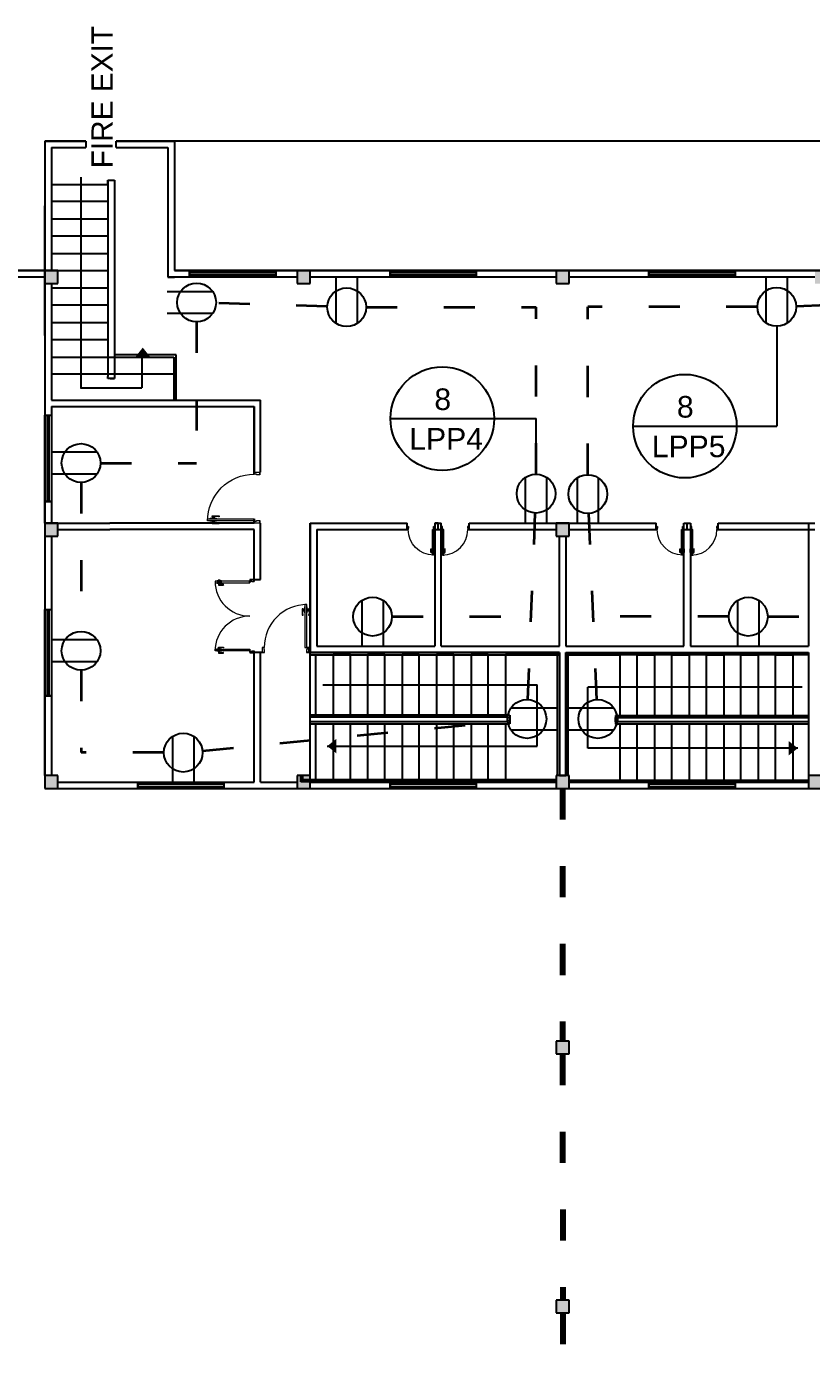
# Model space of a CAD drawing. Header units: millimetres. Extents: x 3339 to 2017737, y 4955 to 2748989.
# Drawn here: x 1359609 to 1377801, y 1700924 to 1731803 of the extents above; entities that cross this region are included whole.
import ezdxf

# ---------------------------------------------------------------- set-up
doc = ezdxf.new("R2010")
doc.units = ezdxf.units.MM
doc.header["$LTSCALE"] = 30
doc.linetypes.add('ACAD_ISO03W100', pattern=[30, 12, -18])
for name, color, linetype, lineweight in [('A-DETL-GENF', 92, 'Continuous', 13), ('A-DOOR', 31, 'Continuous', 13), ('T-WAL', 4, 'Continuous', 5)]:
    doc.layers.add(name, color=color, linetype=linetype, lineweight=lineweight)
doc.styles.get("Standard").update_dxf_attribs({"font": 'arial.ttf'})

# ---------------------------------------------------------------- blocks, each defined once
blk = doc.blocks.new('D4')
at = {"layer": 'A-DETL-GENF'}
for p, q in [((-1072, -29), (-1072, -112)), ((-1052, -29), (-1072, -29)), ((-1060, -41), (-1072, -30)), ((-1072, -112), (-1060, -112)), ((-1059, -112), (-1072, -112)), ((-1072, -112), (-1072, -150)), ((-1072, -150), (-1059, -150)), ((-1060, -112), (-1060, -41)), ((-1060, -41), (-1052, -41)), ((-1059, -150), (-1059, -112)), ((-1059, -115), (-1059, -147)), ((-1027, -115), (-1059, -115)), ((-1059, -147), (-1027, -147)), ((-1052, -41), (-1052, -29)), ((-1021, -74), (-1027, -80)), ((-1027, -80), (-1027, -182)), ((-1027, -147), (-1027, -115)), ((-1027, -182), (-1021, -188)), ((-1021, -188), (-1021, -74)), ((-974, -80), (-981, -74)), ((-981, -74), (-981, -188)), ((-981, -188), (-974, -182)), ((-974, -182), (-974, -80)), ((-943, -115), (-974, -115)), ((-974, -115), (-974, -147)), ((-974, -147), (-943, -147)), ((-930, -29), (-949, -29)), ((-949, -29), (-949, -41)), ((-949, -41), (-941, -41)), ((-943, -112), (-943, -150)), ((-930, -112), (-943, -112)), ((-943, -147), (-943, -115)), ((-943, -150), (-930, -150)), ((-941, -41), (-930, -30)), ((-941, -41), (-941, -112)), ((-941, -112), (-930, -112)), ((-930, -112), (-930, -29)), ((-930, -150), (-930, -112))]:
    blk.add_line(p, q, dxfattribs=at)
at = {"layer": 'A-DOOR', "lineweight": 18}
for p, q in [((-1059, 683), (-1024, 683)), ((-1014, 683), (-1059, 683)), ((-1059, 683), (-1059, 583)), ((-1059, 583), (-1024, 583)), ((-1024, 583), (-1024, 626)), ((-1024, 626), (-1014, 626)), ((-981, 583), (-1021, 583)), ((-1021, 583), (-1021, -231)), ((-1014, 626), (-1014, 683)), ((-981, -231), (-981, 583)), ((-169, 683), (-214, 683)), ((-214, 683), (-214, 626)), ((-214, 626), (-204, 626)), ((-204, 683), (-169, 683)), ((-204, 626), (-204, 583)), ((-204, 583), (-169, 583)), ((-169, 583), (-169, 683)), ((-1021, -231), (-981, -231))]:
    blk.add_line(p, q, dxfattribs=at)
at = {"layer": 'A-DOOR'}
blk.add_arc((-1021, 583), 814, 270, 0, dxfattribs=at)

msp = doc.modelspace()

# ---------------------------------------------------------------- hatches: boundary and pattern name
at = {"true_color": 0xf8d731}
h = msp.add_hatch(color=40, dxfattribs=at)
h.dxf.hatch_style = 1
h.paths.add_polyline_path([(1360334.084, 1726148.947), (1360184.084, 1726148.947), (1360034.084, 1726148.947), (1360034.084, 1725848.947), (1360334.084, 1725848.947)])
h.paths.add_polyline_path([(1366184.084, 1726148.947), (1366034.084, 1726148.947), (1365884.084, 1726148.947), (1365884.084, 1725998.947), (1365884.084, 1725848.947), (1366184.084, 1725848.947)])
h.paths.add_polyline_path([(1372184.084, 1726148.947), (1372034.084, 1726148.947), (1371884.084, 1726148.947), (1371884.084, 1725998.947), (1371884.084, 1725848.947), (1372184.084, 1725848.947)])
h.paths.add_polyline_path([(1372184.084, 1720298.947), (1372034.084, 1720298.947), (1371884.084, 1720298.947), (1371884.084, 1720148.947), (1371884.084, 1719998.947), (1372184.084, 1719998.947)])
h.paths.add_polyline_path([(1378184.084, 1726148.947), (1378034.084, 1726148.947), (1377884.084, 1726148.947), (1377884.084, 1725998.947), (1377884.084, 1725848.947), (1378184.084, 1725848.947)])
h.paths.add_polyline_path([(1384034.084, 1726148.947), (1383884.084, 1726148.947), (1383734.084, 1726148.947), (1383734.084, 1725998.947), (1383734.084, 1725848.947), (1384034.084, 1725848.947)])
h.paths.add_polyline_path([(1387184.084, 1726148.947), (1387034.084, 1726148.947), (1386884.084, 1726148.947), (1386884.084, 1725848.947), (1387184.084, 1725848.947)])
h.paths.add_polyline_path([(1393034.084, 1726148.947), (1392884.084, 1726148.947), (1392734.084, 1726148.947), (1392734.084, 1725998.947), (1392734.084, 1725848.947), (1393034.084, 1725848.947)])
h.paths.add_polyline_path([(1393034.084, 1720298.947), (1392884.084, 1720298.947), (1392734.084, 1720298.947), (1392734.084, 1720148.947), (1392734.084, 1719998.947), (1393034.084, 1719998.947)])
h.paths.add_polyline_path([(1384034.084, 1714448.947), (1383884.084, 1714448.947), (1383734.084, 1714448.947), (1383734.084, 1714298.947), (1383734.084, 1714148.947), (1384034.084, 1714148.947)])
h.paths.add_polyline_path([(1378034.084, 1714448.947), (1377884.084, 1714448.947), (1377734.084, 1714448.947), (1377734.084, 1714298.947), (1377734.084, 1714148.947), (1378034.084, 1714148.947)])
h.paths.add_polyline_path([(1372184.084, 1714448.947), (1372034.084, 1714448.947), (1371884.084, 1714448.947), (1371884.084, 1714148.947), (1372184.084, 1714148.947)])
h.paths.add_polyline_path([(1366184.084, 1714448.947), (1366034.084, 1714448.947), (1365884.084, 1714448.947), (1365884.084, 1714298.947), (1365884.084, 1714148.947), (1366184.084, 1714148.947)])
h.paths.add_polyline_path([(1360334.084, 1714448.947), (1360184.084, 1714448.947), (1360034.084, 1714448.947), (1360034.084, 1714298.947), (1360034.084, 1714148.947), (1360334.084, 1714148.947)])
h.paths.add_polyline_path([(1360334.084, 1720298.947), (1360184.084, 1720298.947), (1360034.084, 1720298.947), (1360034.084, 1720148.947), (1360034.084, 1719998.947), (1360334.084, 1719998.947)])
at = {"true_color": 0xcd2027}
h = msp.add_hatch(color=242, dxfattribs=at)
h.dxf.hatch_style = 1
h.paths.add_polyline_path([(1362301.465, 1724317.658), (1362301.465, 1724366.229), (1362471.465, 1724152.515), (1362301.465, 1724152.515)])
h.paths.add_polyline_path([(1362301.465, 1724366.229), (1362301.465, 1724317.658), (1362301.465, 1724152.515), (1362131.465, 1724152.515)])
h = msp.add_hatch(color=242, dxfattribs=at)
h.dxf.hatch_style = 1
h.paths.add_polyline_path([(1366626.942, 1715133.057), (1366578.371, 1715133.057), (1366792.085, 1714963.057), (1366792.085, 1715133.057)])
h.paths.add_polyline_path([(1366578.371, 1715133.057), (1366626.942, 1715133.057), (1366792.085, 1715133.057), (1366792.085, 1715303.057)])
h = msp.add_hatch(color=242, dxfattribs=at)
h.dxf.hatch_style = 1
h.paths.add_polyline_path([(1377436.751, 1715083.057), (1377485.323, 1715083.057), (1377271.608, 1714913.057), (1377271.608, 1715083.057)])
h.paths.add_polyline_path([(1377485.323, 1715083.057), (1377436.751, 1715083.057), (1377271.608, 1715083.057), (1377271.608, 1715253.057)])
at = {"ltscale": 2, "true_color": 0xf8d731}
h = msp.add_hatch(dxfattribs=at)
h.set_pattern_fill('ANGLE', color=40)
h.set_pattern_definition([(0, (853779.603, 1616602.153), (0, 6.985), [5.08, -1.905]), (90, (853779.603, 1616602.153), (-6.985, 4e-16), [5.08, -1.905])])
h.paths.add_polyline_path([(1372185.26, 1708298.947), (1372035.26, 1708298.947), (1371885.26, 1708298.947), (1371885.26, 1707998.947), (1372185.26, 1707998.947)])
h.paths.add_polyline_path([(1372186.437, 1702298.947), (1372036.437, 1702298.947), (1371886.437, 1702298.947), (1371886.437, 1702148.947), (1371886.437, 1701998.947), (1372186.437, 1701998.947)])
h.paths.add_polyline_path([(1372187.613, 1696298.947), (1372037.613, 1696298.947), (1371887.613, 1696298.947), (1371887.613, 1696148.947), (1371887.613, 1695998.947), (1372187.613, 1695998.947)])
h.paths.add_polyline_path([(1372188.789, 1690298.947), (1372038.789, 1690298.947), (1371888.789, 1690298.947), (1371888.789, 1690148.947), (1371888.789, 1689998.947), (1372188.789, 1689998.947)])
h.paths.add_polyline_path([(1372191.142, 1678298.947), (1372041.142, 1678298.947), (1371891.142, 1678298.947), (1371891.142, 1678148.947), (1371891.142, 1677998.947), (1372191.142, 1677998.947)])
h.paths.add_polyline_path([(1372192.319, 1672298.947), (1372042.319, 1672298.947), (1371892.319, 1672298.947), (1371892.319, 1671998.947), (1372192.319, 1671998.947)])
h.paths.add_polyline_path([(1372193.495, 1666298.947), (1372043.495, 1666298.947), (1371893.495, 1666298.947), (1371893.495, 1666148.947), (1371893.495, 1665998.947), (1372193.495, 1665998.947)])

# ---------------------------------------------------------------- linework, layer by layer
for p, q in [((1360984.084, 1729148.947), (1360034.084, 1729148.947)), ((1360034.084, 1729148.947), (1360034.084, 1727648.947)), ((1360034.084, 1729148.947), (1360984.084, 1729148.947)), ((1360034.084, 1729148.947), (1360984.084, 1729148.947)), ((1360184.084, 1729148.947), (1360984.084, 1729148.947)), ((1360184.084, 1728998.947), (1360184.084, 1727648.947)), ((1360184.084, 1728998.947), (1360984.084, 1728998.947)), ((1360984.084, 1729148.947), (1360984.084, 1728998.947)), ((1382034.084, 1729148.947), (1361684.084, 1729148.947)), ((1361684.084, 1729148.947), (1362034.084, 1729148.947)), ((1361684.084, 1729148.947), (1363034.084, 1729148.947)), ((1361684.084, 1728998.947), (1361684.084, 1729148.947)), ((1361684.084, 1728998.947), (1362884.084, 1728998.947)), ((1362884.084, 1728998.947), (1362884.084, 1726148.947)), ((1363034.084, 1729148.947), (1363034.084, 1726148.947)), ((1360034.084, 1724648.947), (1360034.084, 1727648.947)), ((1360034.084, 1727648.947), (1360034.084, 1726148.947)), ((1360184.084, 1727648.947), (1360184.084, 1726148.947)), ((1360334.084, 1726148.947), (1351034.084, 1726148.947)), ((1357034.084, 1726148.947), (1360034.084, 1726148.947)), ((1360034.084, 1726148.947), (1360034.084, 1724648.947)), ((1360034.084, 1726148.947), (1360334.084, 1726148.947)), ((1360034.084, 1726148.947), (1360034.084, 1714148.947)), ((1360034.084, 1726148.947), (1360034.084, 1725848.947)), ((1360334.084, 1726148.947), (1360034.084, 1726148.947)), ((1360034.084, 1726148.947), (1360034.084, 1725998.947)), ((1360034.084, 1726148.947), (1360034.084, 1720148.947)), ((1360034.084, 1726148.947), (1360034.084, 1720298.947)), ((1360034.084, 1726148.947), (1360034.084, 1723148.947)), ((1360334.084, 1726148.947), (1360184.084, 1726148.947)), ((1360334.084, 1725848.947), (1360334.084, 1726148.947)), ((1360334.084, 1725998.947), (1360334.084, 1726148.947)), ((1362884.084, 1726148.947), (1362884.084, 1725998.947)), ((1381034.084, 1726148.947), (1363034.084, 1726148.947)), ((1363034.084, 1726148.947), (1366034.084, 1726148.947)), ((1365884.084, 1726148.947), (1365384.084, 1726148.947)), ((1365384.084, 1726148.947), (1365384.084, 1725998.947)), ((1365884.084, 1726148.947), (1365884.084, 1725848.947)), ((1366184.084, 1726148.947), (1365884.084, 1726148.947)), ((1365884.084, 1726148.947), (1365884.084, 1725998.947)), ((1366034.084, 1726148.947), (1372034.084, 1726148.947)), ((1366184.084, 1726148.947), (1366034.084, 1726148.947)), ((1366184.084, 1725848.947), (1366184.084, 1726148.947)), ((1366184.084, 1725998.947), (1366184.084, 1726148.947)), ((1366184.084, 1726148.947), (1368034.084, 1726148.947)), ((1368034.084, 1726148.947), (1368034.084, 1725998.947)), ((1371884.084, 1726148.947), (1371884.084, 1725848.947)), ((1372184.084, 1726148.947), (1371884.084, 1726148.947)), ((1371884.084, 1726148.947), (1371884.084, 1725998.947)), ((1372034.084, 1726148.947), (1378034.084, 1726148.947)), ((1372184.084, 1726148.947), (1372034.084, 1726148.947)), ((1372184.084, 1725848.947), (1372184.084, 1726148.947)), ((1372184.084, 1725998.947), (1372184.084, 1726148.947)), ((1372184.084, 1726148.947), (1374034.084, 1726148.947)), ((1374034.084, 1726148.947), (1374034.084, 1725998.947)), ((1360034.084, 1725998.947), (1357184.084, 1725998.947)), ((1360034.084, 1725848.947), (1360334.084, 1725848.947)), ((1360184.084, 1725848.947), (1360184.084, 1723148.947)), ((1365884.084, 1725998.947), (1362884.084, 1725998.947)), ((1362884.084, 1725998.947), (1363034.084, 1725998.947)), ((1365884.084, 1725848.947), (1366184.084, 1725848.947)), ((1371884.084, 1725998.947), (1366184.084, 1725998.947)), ((1366779.047, 1725981.597), (1366779.047, 1724928.1)), ((1367279.047, 1724928.1), (1367279.047, 1725981.597)), ((1371884.084, 1725848.947), (1372184.084, 1725848.947)), ((1377884.084, 1725998.947), (1372184.084, 1725998.947)), ((1376749.047, 1725991.597), (1376749.047, 1724938.1)), ((1377249.047, 1724938.1), (1377249.047, 1725991.597)), ((1363923.1, 1725661.597), (1362869.603, 1725661.597)), ((1363923.1, 1725661.597), (1363549.603, 1725661.597)), ((1367279.047, 1724928.1), (1367279.047, 1725301.597)), ((1377249.047, 1724938.1), (1377249.047, 1725311.597)), ((1362869.603, 1725161.597), (1363923.1, 1725161.597)), ((1360184.084, 1723148.947), (1364034.084, 1723148.947)), ((1364034.084, 1723148.947), (1365034.084, 1723148.947)), ((1365034.084, 1721481.469), (1365034.084, 1723148.947)), ((1360184.084, 1722998.947), (1360184.084, 1720298.947)), ((1360184.084, 1722998.947), (1364034.084, 1722998.947)), ((1360184.084, 1722998.947), (1360184.084, 1720298.947)), ((1364034.084, 1722998.947), (1364884.084, 1722998.947)), ((1364884.084, 1721430.979), (1364884.084, 1722998.947)), ((1364884.084, 1722998.947), (1364884.084, 1721430.979)), ((1368046.425, 1722721.052), (1369246.425, 1722721.052)), ((1369246.425, 1722721.052), (1369246.425, 1722721.052)), ((1369246.425, 1722721.052), (1370446.425, 1722721.052)), ((1373669.047, 1722545.65), (1374869.047, 1722545.65)), ((1374869.047, 1722545.65), (1374869.047, 1722545.65)), ((1374869.047, 1722545.65), (1376069.047, 1722545.65)), ((1361243.1, 1721941.597), (1360189.603, 1721941.597)), ((1361243.1, 1721941.597), (1360869.603, 1721941.597)), ((1360189.603, 1721441.597), (1361243.1, 1721441.597)), ((1365016.951, 1721481.469), (1365034.084, 1721481.469)), ((1371169.047, 1721355.65), (1371169.047, 1720302.153)), ((1371169.047, 1721355.65), (1371169.047, 1720982.153)), ((1371669.047, 1720302.153), (1371669.047, 1721355.65)), ((1372369.047, 1721345.65), (1372369.047, 1720292.153)), ((1372369.047, 1721345.65), (1372369.047, 1720972.153)), ((1372869.047, 1720292.153), (1372869.047, 1721345.65)), ((1360034.084, 1720298.947), (1360034.084, 1720798.947)), ((1360034.084, 1720798.947), (1360184.084, 1720798.947)), ((1360034.084, 1720298.947), (1361534.084, 1720298.947)), ((1360034.084, 1720298.947), (1360034.084, 1719998.947)), ((1360334.084, 1720298.947), (1360034.084, 1720298.947)), ((1360034.084, 1720298.947), (1360034.084, 1720148.947)), ((1360334.084, 1720298.947), (1360184.084, 1720298.947)), ((1360334.084, 1719998.947), (1360334.084, 1720298.947)), ((1360334.084, 1720148.947), (1360334.084, 1720298.947)), ((1364884.084, 1720298.947), (1361534.084, 1720298.947)), ((1364884.084, 1720298.947), (1364884.084, 1720402.584)), ((1364884.084, 1720402.584), (1364884.084, 1720298.947)), ((1365016.951, 1720298.947), (1365034.084, 1720298.947)), ((1365034.084, 1718991.131), (1365034.084, 1720298.947)), ((1366184.084, 1714298.947), (1366184.084, 1720298.947)), ((1366184.084, 1720298.947), (1368427.252, 1720298.947)), ((1366184.084, 1720298.947), (1366184.084, 1717298.947)), ((1366334.084, 1720298.947), (1368427.252, 1720298.947)), ((1368427.252, 1720148.947), (1368427.252, 1720298.947)), ((1369071.084, 1720298.947), (1369221.084, 1720298.947)), ((1369071.084, 1720298.947), (1369184.084, 1720298.947)), ((1369146.084, 1720298.947), (1369071.084, 1720298.947)), ((1369071.084, 1720298.947), (1369071.084, 1717448.947)), ((1369146.084, 1720148.947), (1369146.084, 1720298.947)), ((1369221.084, 1717448.947), (1369221.084, 1720298.947)), ((1369864.915, 1720298.947), (1374200.655, 1720298.947)), ((1369864.915, 1720148.947), (1369864.915, 1720298.947)), ((1371884.084, 1720298.947), (1371884.084, 1719998.947)), ((1372184.084, 1720298.947), (1371884.084, 1720298.947)), ((1371884.084, 1720298.947), (1371884.084, 1720148.947)), ((1372184.084, 1720298.947), (1372034.084, 1720298.947)), ((1372184.084, 1719998.947), (1372184.084, 1720298.947)), ((1372184.084, 1720148.947), (1372184.084, 1720298.947)), ((1374200.655, 1720148.947), (1374200.655, 1720298.947)), ((1374846.084, 1720298.947), (1374996.084, 1720298.947)), ((1374846.084, 1717448.947), (1374846.084, 1720298.947)), ((1374921.084, 1720148.947), (1374921.084, 1720298.947)), ((1374921.084, 1720298.947), (1374996.084, 1720298.947)), ((1374996.084, 1720298.947), (1374996.084, 1717498.947)), ((1375638.318, 1720298.947), (1377884.084, 1720298.947)), ((1375638.318, 1720148.947), (1375638.318, 1720298.947)), ((1377734.084, 1720298.947), (1377734.084, 1717448.947)), ((1360034.084, 1719998.947), (1360334.084, 1719998.947)), ((1360184.084, 1719998.947), (1360184.084, 1714448.947)), ((1360334.084, 1720148.947), (1361534.084, 1720148.947)), ((1364884.084, 1720148.947), (1361534.084, 1720148.947)), ((1364884.084, 1718946.443), (1364884.084, 1720148.947)), ((1366334.084, 1720148.947), (1368454.742, 1720148.947)), ((1366334.084, 1720148.947), (1366334.084, 1717448.947)), ((1369014.658, 1720148.947), (1369277.509, 1720148.947)), ((1369837.425, 1720148.947), (1371884.084, 1720148.947)), ((1371884.084, 1719998.947), (1372184.084, 1719998.947)), ((1371959.084, 1717448.947), (1371959.084, 1719998.947)), ((1372109.084, 1719998.947), (1372109.084, 1717448.947)), ((1372184.084, 1720148.947), (1374228.145, 1720148.947)), ((1374788.061, 1720148.947), (1375050.912, 1720148.947)), ((1375610.828, 1720148.947), (1377884.084, 1720148.947)), ((1364783.216, 1718913.671), (1364783.216, 1718953.394)), ((1364784.777, 1718991.131), (1364884.084, 1718991.131)), ((1364884.084, 1718991.131), (1365034.084, 1718991.131)), ((1367379.047, 1718505.65), (1367379.047, 1717452.153)), ((1367379.047, 1718505.65), (1367379.047, 1718132.153)), ((1367879.047, 1717452.153), (1367879.047, 1718505.65)), ((1376089.047, 1718505.65), (1376089.047, 1717452.153)), ((1376089.047, 1718505.65), (1376089.047, 1718132.153)), ((1376589.047, 1717452.153), (1376589.047, 1718505.65)), ((1364783.216, 1718145.037), (1364783.216, 1718145.04)), ((1361243.1, 1717591.597), (1360189.603, 1717591.597)), ((1361243.1, 1717591.597), (1360869.603, 1717591.597)), ((1374996.084, 1717498.947), (1374996.084, 1717498.947)), ((1374996.084, 1717498.947), (1374996.084, 1717448.947)), ((1364783.216, 1717336.683), (1364783.216, 1717376.406)), ((1364784.777, 1717298.947), (1364884.084, 1717298.947)), ((1365071.228, 1717298.947), (1364784.777, 1717298.947)), ((1364884.084, 1714298.947), (1364884.084, 1717343.635)), ((1365034.084, 1714298.947), (1365034.084, 1717298.947)), ((1366184.084, 1717298.947), (1371959.084, 1717298.947)), ((1366334.084, 1717448.947), (1369071.084, 1717448.947)), ((1366334.084, 1717448.947), (1369071.084, 1717448.947)), ((1369071.084, 1717298.947), (1369221.084, 1717298.947)), ((1369221.084, 1717448.947), (1371959.084, 1717448.947)), ((1371959.084, 1717298.947), (1371959.084, 1714448.947)), ((1372109.084, 1717448.947), (1374846.084, 1717448.947)), ((1372109.084, 1717448.947), (1374846.084, 1717448.947)), ((1372109.084, 1717298.947), (1377734.084, 1717298.947)), ((1372109.084, 1714448.947), (1372109.084, 1717298.947)), ((1374996.084, 1717448.947), (1377734.084, 1717448.947)), ((1377734.084, 1717298.947), (1377734.084, 1714298.947)), ((1360189.603, 1717091.597), (1361243.1, 1717091.597)), ((1360034.084, 1714448.947), (1360034.084, 1716298.947)), ((1360034.084, 1716298.947), (1360184.084, 1716298.947)), ((1371889.047, 1716011.597), (1370835.55, 1716011.597)), ((1373223.1, 1716011.597), (1372169.603, 1716011.597)), ((1373223.1, 1716011.597), (1372849.603, 1716011.597)), ((1362989.047, 1715355.65), (1362989.047, 1714302.153)), ((1362989.047, 1715355.65), (1362989.047, 1714982.153)), ((1363489.047, 1714302.153), (1363489.047, 1715355.65)), ((1370835.55, 1715511.597), (1371889.047, 1715511.597)), ((1370835.55, 1715511.597), (1371209.047, 1715511.597)), ((1372169.603, 1715511.597), (1373223.1, 1715511.597)), ((1360034.084, 1714448.947), (1360034.084, 1714148.947)), ((1360334.084, 1714448.947), (1360034.084, 1714448.947)), ((1360034.084, 1714448.947), (1360034.084, 1714298.947)), ((1360334.084, 1714448.947), (1360184.084, 1714448.947)), ((1360334.084, 1714148.947), (1360334.084, 1714448.947)), ((1360334.084, 1714298.947), (1360334.084, 1714448.947)), ((1365884.084, 1714448.947), (1365884.084, 1714148.947)), ((1366184.084, 1714448.947), (1365884.084, 1714448.947)), ((1365884.084, 1714448.947), (1365884.084, 1714298.947)), ((1366184.084, 1714448.947), (1366034.084, 1714448.947)), ((1366184.084, 1714148.947), (1366184.084, 1714448.947)), ((1366184.084, 1714298.947), (1366184.084, 1714448.947)), ((1371884.084, 1714448.947), (1371884.084, 1714148.947)), ((1371884.084, 1714448.947), (1371884.084, 1714148.947)), ((1372184.084, 1714448.947), (1371884.084, 1714448.947)), ((1371884.084, 1714448.947), (1371884.084, 1714298.947)), ((1371959.084, 1714448.947), (1372109.084, 1714448.947)), ((1372184.084, 1714448.947), (1372034.084, 1714448.947)), ((1372184.084, 1714148.947), (1372184.084, 1714448.947)), ((1372184.084, 1714298.947), (1372184.084, 1714448.947)), ((1377734.084, 1714448.947), (1377734.084, 1714148.947)), ((1378034.084, 1714448.947), (1377734.084, 1714448.947)), ((1377734.084, 1714448.947), (1377734.084, 1714298.947)), ((1360034.084, 1714148.947), (1384034.084, 1714148.947)), ((1360034.084, 1714148.947), (1360334.084, 1714148.947)), ((1360034.084, 1714148.947), (1365034.084, 1714148.947)), ((1360034.084, 1714148.947), (1366034.084, 1714148.947)), ((1360034.084, 1714148.947), (1366184.084, 1714148.947)), ((1360334.084, 1714298.947), (1364884.084, 1714298.947)), ((1360334.084, 1714148.947), (1362184.084, 1714148.947)), ((1362184.084, 1714148.947), (1362184.084, 1714298.947)), ((1365034.084, 1714298.947), (1365884.084, 1714298.947)), ((1365884.084, 1714148.947), (1366184.084, 1714148.947)), ((1366184.084, 1714298.947), (1371884.084, 1714298.947)), ((1366184.084, 1714298.947), (1368034.084, 1714298.947)), ((1368034.084, 1714298.947), (1368034.084, 1714148.947)), ((1371884.084, 1714148.947), (1372184.084, 1714148.947)), ((1372184.084, 1714298.947), (1377734.084, 1714298.947)), ((1372184.084, 1714298.947), (1374034.084, 1714298.947)), ((1374034.084, 1714298.947), (1374034.084, 1714148.947)), ((1377734.084, 1714148.947), (1378034.084, 1714148.947))]:
    msp.add_line(p, q)
at = {"color": 242, "true_color": 0xcd2027}
for p, q in [((1360862.521, 1728317.93), (1360862.521, 1723428.876)), ((1360192.521, 1728147.93), (1361492.521, 1728147.93)), ((1361492.521, 1728247.93), (1361492.521, 1723697.93)), ((1361492.521, 1728147.93), (1361492.521, 1728247.93)), ((1361492.521, 1728247.93), (1361642.521, 1728247.93)), ((1361492.521, 1728247.93), (1361642.521, 1728247.93)), ((1361642.521, 1728247.93), (1361642.521, 1723647.93)), ((1361492.521, 1727747.93), (1360192.521, 1727747.93)), ((1360192.521, 1727347.93), (1361492.521, 1727347.93)), ((1361492.521, 1726947.93), (1360192.521, 1726947.93)), ((1360192.521, 1726547.93), (1361492.521, 1726547.93)), ((1361492.521, 1726147.93), (1360192.521, 1726147.93)), ((1360192.521, 1725747.93), (1361492.521, 1725747.93)), ((1361492.521, 1725347.93), (1360192.521, 1725347.93)), ((1360192.521, 1724947.93), (1361492.521, 1724947.93)), ((1361492.521, 1724547.93), (1360192.521, 1724547.93)), ((1360192.521, 1724147.93), (1363022.521, 1724147.93)), ((1363072.521, 1724197.93), (1361642.521, 1724197.93)), ((1362276.993, 1724152.079), (1362276.993, 1723431.042)), ((1363022.521, 1724147.93), (1363022.521, 1723147.93)), ((1363072.521, 1723147.93), (1363072.521, 1724197.93)), ((1363022.521, 1723747.93), (1360192.521, 1723747.93)), ((1361492.521, 1723647.93), (1361492.521, 1723697.93)), ((1361542.521, 1723647.93), (1361492.521, 1723647.93)), ((1361542.521, 1723647.93), (1361642.521, 1723647.93)), ((1361642.521, 1723647.93), (1361542.521, 1723647.93)), ((1362276.993, 1723429.277), (1360861.173, 1723429.277)), ((1363022.521, 1723147.93), (1363072.521, 1723147.93)), ((1371959.084, 1717298.947), (1366099.911, 1717298.947)), ((1371959.084, 1717298.947), (1366099.911, 1717298.947)), ((1366184.084, 1717248.994), (1371959.084, 1717248.994)), ((1366314.363, 1715850.302), (1366314.363, 1717248.994)), ((1367113.615, 1717248.994), (1366713.989, 1717248.994)), ((1366713.989, 1717248.994), (1366713.989, 1715850.302)), ((1367113.615, 1715850.302), (1367113.615, 1717248.994)), ((1367912.868, 1717248.994), (1367513.242, 1717248.994)), ((1367513.242, 1717248.994), (1367513.242, 1715850.302)), ((1367912.868, 1715850.302), (1367912.868, 1717248.994)), ((1368712.12, 1717248.994), (1368312.494, 1717248.994)), ((1368312.494, 1717248.994), (1368312.494, 1715850.302)), ((1368712.12, 1715850.302), (1368712.12, 1717248.994)), ((1369511.373, 1717248.994), (1369111.747, 1717248.994)), ((1369111.747, 1717248.994), (1369111.747, 1715850.302)), ((1369511.373, 1715850.302), (1369511.373, 1717248.994)), ((1370310.625, 1717248.994), (1369910.999, 1717248.994)), ((1369910.999, 1717248.994), (1369910.999, 1715850.302)), ((1370310.625, 1715850.302), (1370310.625, 1717248.994)), ((1371909.13, 1717248.994), (1370710.252, 1717248.994)), ((1370710.252, 1717248.994), (1370710.252, 1715850.302)), ((1371909.13, 1717298.947), (1371909.13, 1714448.947)), ((1371959.084, 1717248.994), (1371959.084, 1717298.947)), ((1371959.084, 1717298.947), (1371959.084, 1714448.947)), ((1372109.084, 1717298.947), (1377734.084, 1717298.947)), ((1372109.084, 1717248.947), (1372109.084, 1717298.947)), ((1372109.084, 1717298.947), (1377734.084, 1717298.947)), ((1372109.084, 1717298.947), (1372109.084, 1714448.947)), ((1377734.084, 1717248.817), (1372109.084, 1717248.817)), ((1372159.213, 1717298.947), (1372159.213, 1714448.947)), ((1372159.213, 1717248.817), (1373362.324, 1717248.817)), ((1373362.324, 1717248.817), (1373362.324, 1715845.188)), ((1373763.361, 1715845.188), (1373763.361, 1717248.817)), ((1373763.361, 1717248.817), (1374164.398, 1717248.817)), ((1374164.398, 1717248.817), (1374164.398, 1715845.188)), ((1374565.435, 1715845.188), (1374565.435, 1717248.817)), ((1374565.435, 1717248.817), (1374966.471, 1717248.817)), ((1374966.471, 1717248.817), (1374966.471, 1715845.188)), ((1375367.508, 1715845.188), (1375367.508, 1717248.817)), ((1375367.508, 1717248.817), (1375768.545, 1717248.817)), ((1375768.545, 1717248.817), (1375768.545, 1715845.188)), ((1376169.582, 1715845.188), (1376169.582, 1717248.817)), ((1376169.582, 1717248.817), (1376570.619, 1717248.817)), ((1376570.619, 1717248.817), (1376570.619, 1715845.188)), ((1376971.656, 1715845.188), (1376971.656, 1717248.817)), ((1376971.656, 1717248.817), (1377372.693, 1717248.817)), ((1377372.693, 1717248.817), (1377372.693, 1715845.188)), ((1366472.521, 1716548.876), (1371361.574, 1716548.876)), ((1371361.574, 1716548.876), (1371441.173, 1716548.876)), ((1371441.173, 1715133.057), (1371441.173, 1716548.876)), ((1372622.521, 1715083.057), (1372622.521, 1716498.876)), ((1372702.12, 1716498.876), (1372622.521, 1716498.876)), ((1377591.173, 1716498.876), (1372702.12, 1716498.876)), ((1370760.205, 1715850.302), (1366184.084, 1715850.302)), ((1370760.205, 1715800.348), (1366184.084, 1715800.348)), ((1366184.084, 1715700.442), (1370760.205, 1715700.442)), ((1366184.084, 1715650.488), (1370760.205, 1715650.488)), ((1366314.363, 1714351.703), (1366314.363, 1715650.488)), ((1366713.989, 1715650.488), (1366713.989, 1714351.703)), ((1367113.615, 1714351.703), (1367113.615, 1715650.488)), ((1367513.242, 1715650.488), (1367513.242, 1714351.703)), ((1367912.868, 1714351.703), (1367912.868, 1715650.488)), ((1368312.494, 1715650.488), (1368312.494, 1714351.703)), ((1368712.12, 1714351.703), (1368712.12, 1715650.488)), ((1369111.747, 1715650.488), (1369111.747, 1714351.703)), ((1369511.373, 1714351.703), (1369511.373, 1715650.488)), ((1369910.999, 1715650.488), (1369910.999, 1714351.703)), ((1370310.625, 1714351.703), (1370310.625, 1715650.488)), ((1370710.252, 1715650.488), (1370710.252, 1714351.703)), ((1370760.205, 1715850.302), (1370810.158, 1715850.302)), ((1370760.205, 1715700.442), (1370760.205, 1715800.348)), ((1370810.158, 1715650.488), (1370760.205, 1715650.488)), ((1370810.158, 1715850.302), (1370810.158, 1715800.348)), ((1370810.158, 1715700.442), (1370810.158, 1715800.348)), ((1370810.158, 1715800.348), (1370810.158, 1715700.442)), ((1370810.158, 1715700.442), (1370810.158, 1715650.488)), ((1373312.194, 1715845.188), (1373262.065, 1715845.188)), ((1373262.065, 1715845.188), (1373262.065, 1715795.058)), ((1373262.065, 1715694.799), (1373262.065, 1715795.058)), ((1373262.065, 1715795.058), (1373262.065, 1715694.799)), ((1373262.065, 1715694.799), (1373262.065, 1715644.67)), ((1373262.065, 1715644.67), (1373312.194, 1715644.67)), ((1373312.194, 1715845.188), (1377734.084, 1715845.188)), ((1373312.194, 1715694.799), (1373312.194, 1715795.058)), ((1373312.194, 1715795.058), (1377734.084, 1715795.058)), ((1377734.084, 1715694.799), (1373312.194, 1715694.799)), ((1377734.084, 1715644.67), (1373312.194, 1715644.67)), ((1373362.324, 1715644.67), (1373362.324, 1714341.3)), ((1373763.361, 1714341.3), (1373763.361, 1715644.67)), ((1374164.398, 1715644.67), (1374164.398, 1714341.3)), ((1374565.435, 1714341.3), (1374565.435, 1715644.67)), ((1374966.471, 1715644.67), (1374966.471, 1714341.3)), ((1375367.508, 1714341.3), (1375367.508, 1715644.67)), ((1375768.545, 1715644.67), (1375768.545, 1714341.3)), ((1376169.582, 1714341.3), (1376169.582, 1715644.67)), ((1376570.619, 1715644.67), (1376570.619, 1714341.3)), ((1376971.656, 1714341.3), (1376971.656, 1715644.67)), ((1377372.693, 1715644.67), (1377372.693, 1714341.3)), ((1366578.371, 1715133.057), (1371441.173, 1715133.057)), ((1377485.323, 1715083.057), (1372622.521, 1715083.057)), ((1365964.69, 1714301.75), (1365964.69, 1714448.947)), ((1366014.643, 1714301.75), (1366014.643, 1714448.947)), ((1371884.084, 1714351.703), (1365964.69, 1714351.703)), ((1371884.084, 1714301.75), (1365964.69, 1714301.75)), ((1366713.989, 1714351.703), (1366314.363, 1714351.703)), ((1367513.242, 1714351.703), (1367113.615, 1714351.703)), ((1368312.494, 1714351.703), (1367912.868, 1714351.703)), ((1369111.747, 1714351.703), (1368712.12, 1714351.703)), ((1369910.999, 1714351.703), (1369511.373, 1714351.703)), ((1370710.252, 1714351.703), (1370310.625, 1714351.703)), ((1372184.084, 1714341.3), (1377734.084, 1714341.3)), ((1373362.324, 1714341.3), (1373763.361, 1714341.3)), ((1374164.398, 1714341.3), (1374565.435, 1714341.3)), ((1374966.471, 1714341.3), (1375367.508, 1714341.3)), ((1375768.545, 1714341.3), (1376169.582, 1714341.3)), ((1376570.619, 1714341.3), (1376971.656, 1714341.3)), ((1377372.693, 1714341.3), (1377734.084, 1714341.3))]:
    msp.add_line(p, q, dxfattribs=at)
at = {"color": 9, "true_color": 0xafd9aa}
for p, q in [((1363384.084, 1725998.947), (1363384.084, 1726148.947)), ((1363384.084, 1726148.947), (1365384.084, 1726148.947)), ((1365384.084, 1726148.947), (1365384.084, 1725998.947)), ((1365384.084, 1726148.947), (1365384.084, 1726098.947)), ((1368034.084, 1725998.947), (1368034.084, 1726148.947)), ((1368034.084, 1726148.947), (1370034.084, 1726148.947)), ((1370034.084, 1726148.947), (1370034.084, 1725998.947)), ((1370034.084, 1726148.947), (1370034.084, 1726098.947)), ((1374034.084, 1725998.947), (1374034.084, 1726148.947)), ((1374034.084, 1726148.947), (1376034.084, 1726148.947)), ((1376034.084, 1726148.947), (1376034.084, 1725998.947)), ((1376034.084, 1726148.947), (1376034.084, 1726098.947)), ((1365384.084, 1726098.947), (1363384.084, 1726098.947)), ((1363384.084, 1726098.947), (1363384.084, 1726048.947)), ((1363384.084, 1726048.947), (1365384.084, 1726048.947)), ((1364384.084, 1725998.947), (1363384.084, 1725998.947)), ((1365384.084, 1725998.947), (1364384.084, 1725998.947)), ((1370034.084, 1726098.947), (1368034.084, 1726098.947)), ((1368034.084, 1726098.947), (1368034.084, 1726048.947)), ((1368034.084, 1726048.947), (1370034.084, 1726048.947)), ((1369034.084, 1725998.947), (1368034.084, 1725998.947)), ((1370034.084, 1725998.947), (1369034.084, 1725998.947)), ((1376034.084, 1726098.947), (1374034.084, 1726098.947)), ((1374034.084, 1726098.947), (1374034.084, 1726048.947)), ((1374034.084, 1726048.947), (1376034.084, 1726048.947)), ((1375034.084, 1725998.947), (1374034.084, 1725998.947)), ((1376034.084, 1725998.947), (1375034.084, 1725998.947)), ((1360034.084, 1722798.947), (1360184.084, 1722798.947)), ((1360034.084, 1720798.947), (1360034.084, 1722798.947)), ((1360034.084, 1722798.947), (1360084.084, 1722798.947)), ((1360084.084, 1722798.947), (1360084.084, 1720798.947)), ((1360134.084, 1720798.947), (1360134.084, 1722798.947)), ((1360184.084, 1722798.947), (1360184.084, 1721798.947)), ((1360184.084, 1721798.947), (1360184.084, 1720798.947)), ((1360184.084, 1720798.947), (1360034.084, 1720798.947)), ((1360084.084, 1720798.947), (1360134.084, 1720798.947)), ((1360034.084, 1718298.947), (1360184.084, 1718298.947)), ((1360034.084, 1716298.947), (1360034.084, 1718298.947)), ((1360034.084, 1718298.947), (1360084.084, 1718298.947)), ((1360084.084, 1718298.947), (1360084.084, 1716298.947)), ((1360134.084, 1716298.947), (1360134.084, 1718298.947)), ((1360184.084, 1718298.947), (1360184.084, 1717298.947)), ((1360184.084, 1717298.947), (1360184.084, 1716298.947)), ((1360184.084, 1716298.947), (1360034.084, 1716298.947)), ((1360084.084, 1716298.947), (1360134.084, 1716298.947)), ((1362184.084, 1714148.947), (1362184.084, 1714298.947)), ((1362184.084, 1714298.947), (1364184.084, 1714298.947)), ((1364184.084, 1714248.947), (1362184.084, 1714248.947)), ((1362184.084, 1714248.947), (1362184.084, 1714198.947)), ((1362184.084, 1714198.947), (1364184.084, 1714198.947)), ((1363184.084, 1714148.947), (1362184.084, 1714148.947)), ((1364184.084, 1714148.947), (1363184.084, 1714148.947)), ((1364184.084, 1714298.947), (1364184.084, 1714148.947)), ((1364184.084, 1714298.947), (1364184.084, 1714248.947)), ((1368034.084, 1714148.947), (1368034.084, 1714298.947)), ((1368034.084, 1714298.947), (1370034.084, 1714298.947)), ((1370034.084, 1714248.947), (1368034.084, 1714248.947)), ((1368034.084, 1714248.947), (1368034.084, 1714198.947)), ((1368034.084, 1714198.947), (1370034.084, 1714198.947)), ((1369034.084, 1714148.947), (1368034.084, 1714148.947)), ((1370034.084, 1714148.947), (1369034.084, 1714148.947)), ((1370034.084, 1714298.947), (1370034.084, 1714148.947)), ((1370034.084, 1714298.947), (1370034.084, 1714248.947)), ((1374034.084, 1714148.947), (1374034.084, 1714298.947)), ((1374034.084, 1714298.947), (1376034.084, 1714298.947)), ((1376034.084, 1714248.947), (1374034.084, 1714248.947)), ((1374034.084, 1714248.947), (1374034.084, 1714198.947)), ((1374034.084, 1714198.947), (1376034.084, 1714198.947)), ((1375034.084, 1714148.947), (1374034.084, 1714148.947)), ((1376034.084, 1714148.947), (1375034.084, 1714148.947)), ((1376034.084, 1714298.947), (1376034.084, 1714148.947)), ((1376034.084, 1714298.947), (1376034.084, 1714248.947))]:
    msp.add_line(p, q, dxfattribs=at)
at = {"linetype": 'ACAD_ISO03W100', "lineweight": 35, "ltscale": 2}
for p, q in [((1366579.827, 1725315.799), (1363998.823, 1725397.396)), ((1367478.491, 1725301.597), (1371419.047, 1725301.597)), ((1371419.047, 1721431.597), (1371419.047, 1725301.597)), ((1372619.047, 1721421.597), (1372619.047, 1725311.597)), ((1376549.603, 1725311.597), (1372619.047, 1725311.597)), ((1377448.138, 1725329.408), (1380079.956, 1725433.786)), ((1363549.603, 1724962.153), (1363549.603, 1721691.597)), ((1361319.047, 1721691.597), (1363549.603, 1721691.597)), ((1360869.603, 1721242.153), (1360869.603, 1717791.042)), ((1371227.112, 1716210.678), (1371400.983, 1720533.072)), ((1372829.736, 1716210.602), (1372638.915, 1720523.149)), ((1368078.491, 1718132.153), (1371304.404, 1718132.153)), ((1375889.603, 1718132.153), (1372744.711, 1718132.153)), ((1376788.491, 1718132.153), (1380889.047, 1718132.153)), ((1360869.603, 1716892.153), (1360869.603, 1714982.153)), ((1363686.357, 1715025.899), (1370810.158, 1715722.587)), ((1362789.603, 1714982.153), (1360869.603, 1714982.153))]:
    msp.add_line(p, q, dxfattribs=at)
at = {"ltscale": 2}
for p, q in [((1376999.047, 1724862.153), (1376999.047, 1722545.65)), ((1370446.425, 1722721.052), (1371419.047, 1722721.052)), ((1371419.047, 1721431.597), (1371419.047, 1722721.052)), ((1376069.047, 1722545.65), (1376999.047, 1722545.65)), ((1371884.084, 1714148.947), (1372034.084, 1714148.947))]:
    msp.add_line(p, q, dxfattribs=at)
at = {"linetype": 'ACAD_ISO03W100', "lineweight": 200, "ltscale": 2}
for p, q in [((1372034.084, 1714148.947), (1372035.231, 1708298.947)), ((1372035.289, 1707998.947), (1372036.407, 1702298.947)), ((1372036.466, 1701998.947), (1372037.584, 1696298.947))]:
    msp.add_line(p, q, dxfattribs=at)
at = {"lineweight": -3, "ltscale": 2}
for p, q in [((1371885.26, 1708298.947), (1371885.26, 1707998.947)), ((1372185.26, 1708298.947), (1371885.26, 1708298.947)), ((1371885.26, 1708298.947), (1371885.26, 1708148.947)), ((1372185.26, 1708298.947), (1372035.26, 1708298.947)), ((1372185.26, 1707998.947), (1372185.26, 1708298.947)), ((1372185.26, 1708148.947), (1372185.26, 1708298.947)), ((1371885.26, 1707998.947), (1372185.26, 1707998.947)), ((1371886.437, 1702298.947), (1371886.437, 1701998.947)), ((1372186.437, 1702298.947), (1371886.437, 1702298.947)), ((1371886.437, 1702298.947), (1371886.437, 1702148.947)), ((1372186.437, 1702298.947), (1372036.437, 1702298.947)), ((1372186.437, 1701998.947), (1372186.437, 1702298.947)), ((1372186.437, 1702148.947), (1372186.437, 1702298.947)), ((1371886.437, 1701998.947), (1372186.437, 1701998.947))]:
    msp.add_line(p, q, dxfattribs=at)
for centre, radius in [((1363549.603, 1725411.597), 449.444), ((1367029.047, 1725301.597), 449.444), ((1376999.047, 1725311.597), 449.444), ((1369246.425, 1722721.052), 1200), ((1374869.047, 1722545.65), 1200), ((1360869.603, 1721691.597), 449.444), ((1371419.047, 1720982.153), 449.444), ((1372619.047, 1720972.153), 449.444), ((1367629.047, 1718132.153), 449.444), ((1376339.047, 1718132.153), 449.444), ((1360869.603, 1717341.597), 449.444), ((1371209.047, 1715761.597), 449.444), ((1372849.603, 1715761.597), 449.444), ((1363239.047, 1714982.153), 449.444)]:
    msp.add_circle(centre, radius)
at = {"layer": 'A-DETL-GENF'}
for p, q in [((1364025.281, 1718959.7), (1364018.975, 1718953.394)), ((1364018.975, 1718953.394), (1364132.482, 1718953.394)), ((1364018.975, 1718913.671), (1364025.281, 1718907.365)), ((1364132.482, 1718913.671), (1364018.975, 1718913.671)), ((1364126.176, 1718959.7), (1364025.281, 1718959.7)), ((1364025.281, 1718907.365), (1364126.176, 1718907.365)), ((1364094.646, 1718875.836), (1364056.81, 1718875.836)), ((1364056.81, 1718875.836), (1364056.81, 1718863.224)), ((1364056.81, 1718863.224), (1364094.646, 1718863.224)), ((1364059.963, 1718991.23), (1364059.963, 1718959.7)), ((1364059.963, 1718959.7), (1364091.493, 1718959.7)), ((1364091.493, 1718907.365), (1364059.963, 1718907.365)), ((1364059.963, 1718907.365), (1364059.963, 1718875.836)), ((1364059.963, 1718875.836), (1364091.493, 1718875.836)), ((1364091.493, 1718959.7), (1364091.493, 1718991.23)), ((1364091.493, 1718875.836), (1364091.493, 1718907.365)), ((1364094.646, 1718863.224), (1364094.646, 1718875.836)), ((1364164.71, 1718874.591), (1364094.646, 1718874.591)), ((1364094.646, 1718874.591), (1364094.646, 1718863.224)), ((1364094.646, 1718863.224), (1364176.482, 1718863.224)), ((1364132.482, 1718953.394), (1364126.176, 1718959.7)), ((1364126.176, 1718907.365), (1364132.482, 1718913.671)), ((1364176.482, 1718882.252), (1364164.71, 1718882.252)), ((1364164.71, 1718882.252), (1364164.71, 1718874.591)), ((1364164.71, 1718874.591), (1364176.077, 1718863.224)), ((1364176.482, 1718863.224), (1364176.482, 1718882.252)), ((1364018.975, 1717376.406), (1364025.281, 1717382.712)), ((1364132.482, 1717376.406), (1364018.975, 1717376.406)), ((1364018.975, 1717336.683), (1364132.482, 1717336.683)), ((1364025.281, 1717330.377), (1364018.975, 1717336.683)), ((1364025.281, 1717382.712), (1364126.176, 1717382.712)), ((1364126.176, 1717330.377), (1364025.281, 1717330.377)), ((1364056.81, 1717414.242), (1364056.81, 1717426.854)), ((1364056.81, 1717426.854), (1364094.646, 1717426.854)), ((1364094.646, 1717414.242), (1364056.81, 1717414.242)), ((1364094.646, 1717298.847), (1364056.81, 1717298.847)), ((1364056.81, 1717298.847), (1364056.81, 1717286.236)), ((1364056.81, 1717286.236), (1364094.646, 1717286.236)), ((1364059.963, 1717382.712), (1364059.963, 1717414.242)), ((1364059.963, 1717414.242), (1364091.493, 1717414.242)), ((1364091.493, 1717382.712), (1364059.963, 1717382.712)), ((1364059.963, 1717330.377), (1364091.493, 1717330.377)), ((1364059.963, 1717330.377), (1364059.963, 1717298.847)), ((1364059.963, 1717298.847), (1364091.493, 1717298.847)), ((1364091.493, 1717414.242), (1364091.493, 1717382.712)), ((1364091.493, 1717298.847), (1364091.493, 1717330.377)), ((1364094.646, 1717415.486), (1364094.646, 1717426.854)), ((1364094.646, 1717426.854), (1364176.482, 1717426.854)), ((1364094.646, 1717426.854), (1364094.646, 1717414.242)), ((1364164.71, 1717415.486), (1364094.646, 1717415.486)), ((1364094.646, 1717286.236), (1364094.646, 1717298.847)), ((1364164.71, 1717297.603), (1364094.646, 1717297.603)), ((1364094.646, 1717297.603), (1364094.646, 1717286.236)), ((1364094.646, 1717286.236), (1364176.482, 1717286.236)), ((1364126.176, 1717382.712), (1364132.482, 1717376.406)), ((1364132.482, 1717336.683), (1364126.176, 1717330.377)), ((1364164.71, 1717415.486), (1364176.077, 1717426.854)), ((1364164.71, 1717407.826), (1364164.71, 1717415.486)), ((1364176.482, 1717407.826), (1364164.71, 1717407.826)), ((1364176.482, 1717305.264), (1364164.71, 1717305.264)), ((1364164.71, 1717305.264), (1364164.71, 1717297.603)), ((1364164.71, 1717297.603), (1364176.077, 1717286.236)), ((1364176.482, 1717426.854), (1364176.482, 1717407.826)), ((1364176.482, 1717286.236), (1364176.482, 1717305.264))]:
    msp.add_line(p, q, dxfattribs=at)
at = {"layer": 'A-DOOR', "lineweight": 18}
for p, q in [((1364784.777, 1718953.394), (1363976.422, 1718953.394)), ((1363976.422, 1718953.394), (1363976.422, 1718913.671)), ((1363976.422, 1718913.671), (1364784.777, 1718913.671)), ((1364784.777, 1718991.131), (1364784.777, 1718956.373)), ((1364784.777, 1718956.373), (1364827.479, 1718956.373)), ((1364784.777, 1718913.671), (1364784.777, 1718953.394)), ((1364827.479, 1718956.373), (1364827.479, 1718946.443)), ((1364827.479, 1718946.443), (1364884.084, 1718946.443)), ((1364884.084, 1718946.443), (1364884.084, 1718991.131)), ((1363976.422, 1717336.683), (1363976.422, 1717376.406)), ((1363976.422, 1717376.406), (1364784.777, 1717376.406)), ((1364784.777, 1717336.683), (1363976.422, 1717336.683)), ((1364784.777, 1717376.406), (1364784.777, 1717336.683)), ((1364784.777, 1717298.947), (1364784.777, 1717333.704)), ((1364784.777, 1717333.704), (1364827.479, 1717333.704)), ((1364827.479, 1717333.704), (1364827.479, 1717343.635)), ((1364827.479, 1717343.635), (1364884.084, 1717343.635)), ((1364884.084, 1717343.635), (1364884.084, 1717298.947))]:
    msp.add_line(p, q, dxfattribs=at)
at = {"layer": 'A-DOOR'}
for centre, start, end in [((1364784.777, 1718953.394), 180, 270), ((1364784.777, 1717336.683), 90, 180)]:
    msp.add_arc(centre, 808.355, start, end, dxfattribs=at)
at = {"layer": 'T-WAL', "linetype": 'ByBlock'}
msp.add_line((1364759.43, 1718144.641), (1364759.43, 1718145.436), dxfattribs=at)

# ---------------------------------------------------------------- block references
at = {"layer": 'A-DOOR'}
for p, xscale, yscale, zscale, rotation in [((1364109.376, 1721705.754), -1.328676381366386, 1.328676381366386, 1.328676381366386, 270), ((1364865.73, 1718130.497), 1.217377047422565, 1.217377047422565, 1.217377047422565, 180)]:
    msp.add_blockref('D4', p, dxfattribs=dict(at, xscale=xscale, yscale=yscale, zscale=zscale, rotation=rotation))
at = {"layer": 'A-DOOR', "yscale": 0.7234058509916497, "zscale": 0.7234058509916497}
for p, xscale in [((1368305.139, 1719727.152), -0.7234058509916497), ((1369987.028, 1719727.152), 0.7234058509916497), ((1374078.542, 1719727.152), -0.7234058509916497), ((1375760.431, 1719727.152), 0.7234058509916497)]:
    msp.add_blockref('D4', p, dxfattribs=dict(at, xscale=xscale))

# ---------------------------------------------------------------- texts
msp.add_text('FIRE EXIT', height=494.3593, rotation=90).set_placement((1361606.88, 1728518.876))
at = {"linetype": 'ACAD_ISO03W100', "ltscale": 2, "char_height": 500, "attachment_point": 1}
for s, insert in [('\\pxqc;8', (1368423.502, 1723419.88)), ('\\pxqc;8', (1374046.124, 1723244.478)), ('LPP4', (1368479.689, 1722502.698)), ('LPP5', (1374102.311, 1722327.296))]:
    msp.add_mtext_dynamic_manual_height_columns(s, width=1664.22541, gutter_width=6050, heights=[0], dxfattribs=dict(at, insert=insert))

doc.saveas('drawing.dxf')
